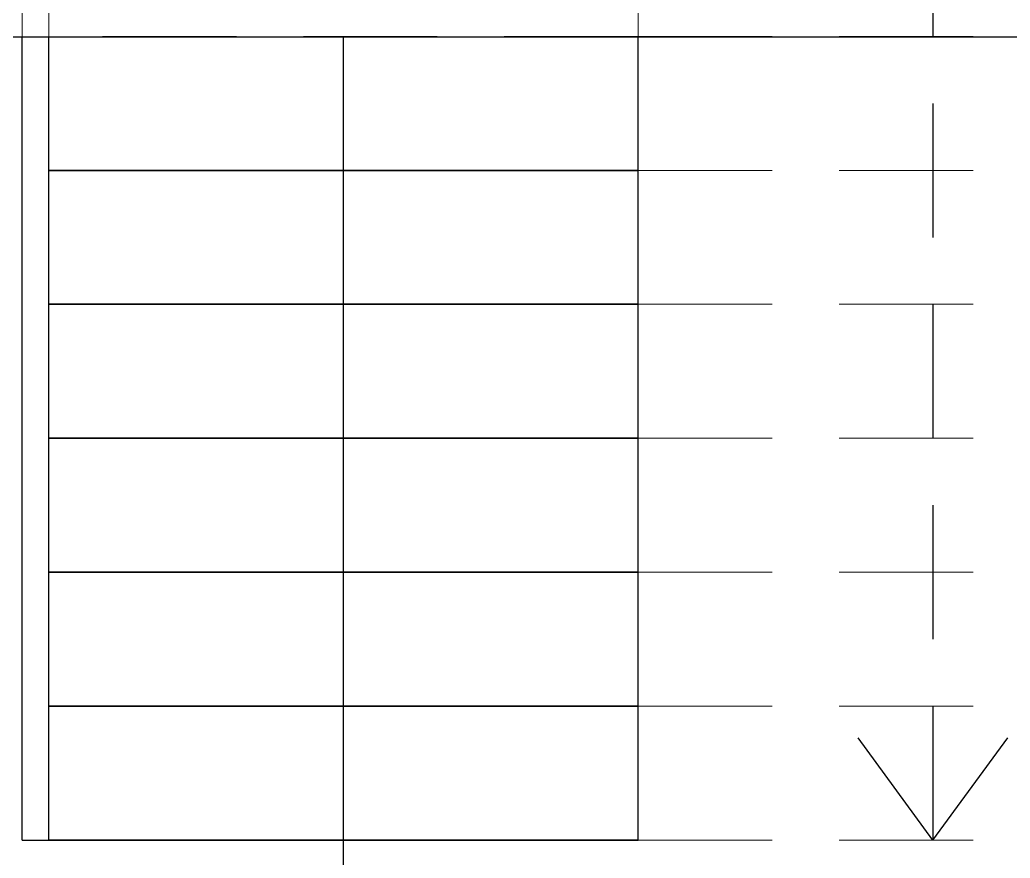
# Model space of a CAD drawing. Header units: millimetres. Extents: x 2999.9 to 3041.9, y 869.6 to 906.3.
# Drawn here: x 3020.115 to 3021.963, y 896.305 to 897.869 of the extents above; entities that cross this region are included whole.
import ezdxf

# ---------------------------------------------------------------- set-up
doc = ezdxf.new("R2010")
doc.units = ezdxf.units.MM
doc.linetypes.add('HIDDEN', pattern=[0.375, 0.25, -0.125])

msp = doc.modelspace()

# ---------------------------------------------------------------- linework, layer by layer
at = {"color": 253, "linetype": 'HIDDEN', "lineweight": 0}
for p, q in [((3020.1192, 897.8375), (3020.1192, 899.3882)), ((3020.1692, 897.8382), (3020.1692, 899.3382)), ((3021.2692, 897.8382), (3021.2692, 898.3382)), ((3021.2692, 897.8382), (3020.1692, 897.8382)), ((3021.2692, 897.8382), (3020.2692, 897.8382)), ((3021.2692, 897.8382), (3022.3692, 897.8382)), ((3021.2692, 897.5882), (3022.3692, 897.5882)), ((3021.2692, 897.3382), (3022.3692, 897.3382)), ((3021.2692, 897.0882), (3022.3692, 897.0882)), ((3021.2692, 896.8382), (3022.3692, 896.8382)), ((3021.2692, 896.5882), (3022.3692, 896.5882)), ((3021.2692, 896.3382), (3022.3692, 896.3382))]:
    msp.add_line(p, q, dxfattribs=at)
at = {"color": 2, "linetype": 'HIDDEN'}
for p, q in [((3020.7192, 897.5882), (3020.7192, 898.8382)), ((3021.8192, 898.8382), (3021.8192, 896.3382))]:
    msp.add_line(p, q, dxfattribs=at)
at = {"color": 30}
msp.add_line((3019.2692, 897.8375), (3023.2692, 897.8375), dxfattribs=at)
for p, q in [((3020.1192, 896.3382), (3020.1192, 897.8382)), ((3020.1692, 896.3382), (3020.1692, 897.8382)), ((3021.2692, 896.3382), (3021.2692, 897.8382)), ((3021.2692, 896.3382), (3021.2692, 897.8382)), ((3020.1692, 897.5882), (3021.2692, 897.5882)), ((3021.2692, 897.5882), (3020.1692, 897.5882)), ((3020.1692, 897.3382), (3021.2692, 897.3382)), ((3021.2692, 897.3382), (3020.1692, 897.3382)), ((3020.1692, 897.0882), (3021.2692, 897.0882)), ((3021.2692, 897.0882), (3020.1692, 897.0882)), ((3020.1692, 896.8382), (3021.2692, 896.8382)), ((3021.2692, 896.8382), (3020.1692, 896.8382)), ((3020.1692, 896.5882), (3021.2692, 896.5882)), ((3021.2692, 896.5882), (3020.1692, 896.5882)), ((3020.1192, 896.3382), (3020.1692, 896.3382)), ((3020.1692, 896.3382), (3021.2692, 896.3382)), ((3021.2692, 896.3382), (3020.1692, 896.3382))]:
    msp.add_line(p, q)
at = {"color": 2}
for p, q in [((3020.7192, 896.1317), (3020.7192, 897.5882)), ((3021.8192, 896.3382), (3021.6796, 896.5292)), ((3021.8192, 896.3382), (3021.9589, 896.5292))]:
    msp.add_line(p, q, dxfattribs=at)

doc.saveas('drawing.dxf')
